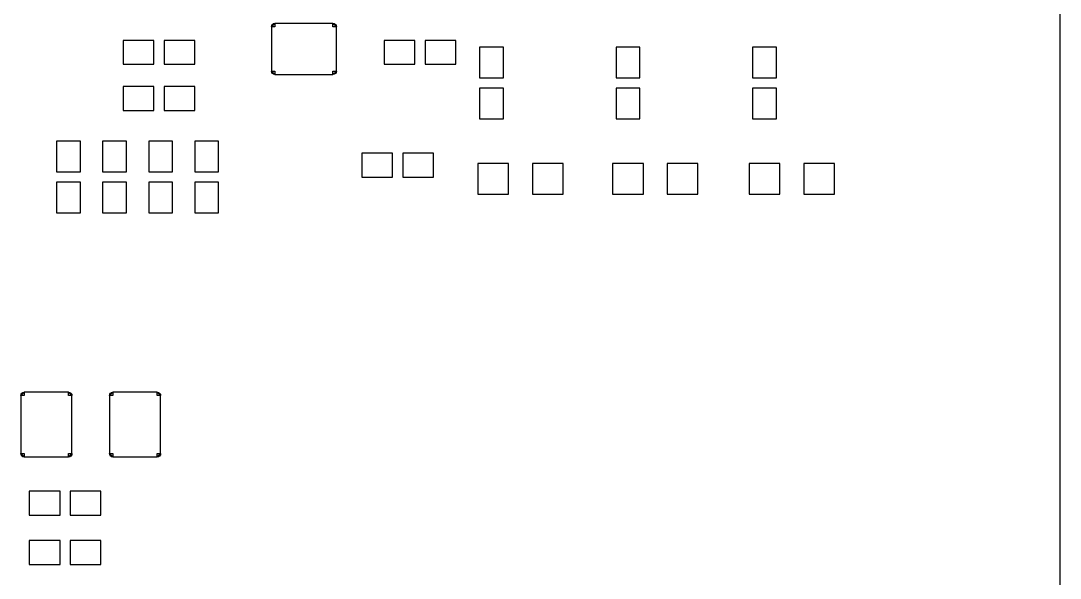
# Model space of a CAD drawing. Extents: x 22 to 190, y 82 to 214.
# Drawn here: x 88.83 to 119.28, y 173.78 to 190.1 of the extents above; entities that cross this region are included whole.
import ezdxf

# ---------------------------------------------------------------- set-up
doc = ezdxf.new("R2010")
doc.units = 0
doc.layers.add('Layer_1', color=7, linetype='CONTINUOUS')

msp = doc.modelspace()

# ---------------------------------------------------------------- linework, layer by layer
at = {"layer": 'Layer_1', "color": 7}
for points in [[(119.277964, 173.379896), (119.277964, 214.004213)], [(96.27707, 190.023673), (96.27707, 189.924658)], [(97.977631, 189.924658), (97.977631, 190.023673)], [(96.27707, 189.924658), (96.178112, 189.924658)], [(98.076616, 189.924658), (97.977631, 189.924658)], [(96.178112, 188.623165), (96.178112, 188.623165), (96.27707, 188.623165)], [(96.27707, 188.623165), (96.27707, 188.524123)], [(97.977631, 188.623165), (98.076616, 188.623165)], [(97.977631, 188.524123), (97.977631, 188.623165)], [(88.93352, 179.128746), (88.834535, 179.128746)], [(88.93352, 179.227761), (88.93352, 179.128746)], [(90.23437, 179.128746), (90.23437, 179.227761)], [(90.333355, 179.128746), (90.23437, 179.128746)], [(91.531187, 179.128746), (91.432202, 179.128746)], [(91.531187, 179.227761), (91.531187, 179.128746)], [(92.832037, 179.128746), (92.832037, 179.227761)], [(92.931021, 179.128746), (92.832037, 179.128746)], [(88.834535, 177.427336), (88.834535, 177.427336), (88.93352, 177.427336)], [(88.93352, 177.427336), (88.93352, 177.328321)], [(90.23437, 177.427336), (90.333355, 177.427336)], [(90.23437, 177.328321), (90.23437, 177.427336)], [(91.432202, 177.427336), (91.432202, 177.427336), (91.531187, 177.427336)], [(91.531187, 177.427336), (91.531187, 177.328321)], [(92.832037, 177.427336), (92.931021, 177.427336)], [(92.832037, 177.328321), (92.832037, 177.427336)]]:
    msp.add_lwpolyline(points, dxfattribs=at)
for points in [[(98.076616, 189.924658), (97.977631, 190.023673), (96.27707, 190.023673), (96.178112, 189.924658), (96.178112, 188.623165), (96.27707, 188.524123), (97.977631, 188.524123), (98.076616, 188.623165)], [(91.831913, 188.824002), (92.731283, 188.824002), (92.731283, 189.523744), (91.831913, 189.523744)], [(93.03076, 188.824238), (93.93013, 188.824238), (93.93013, 189.523744), (93.03076, 189.523744)], [(99.475175, 188.824002), (100.374571, 188.824002), (100.374571, 189.523744), (99.475175, 189.523744)], [(100.674283, 188.824002), (101.573678, 188.824002), (101.573678, 189.523482), (100.674283, 189.523482)], [(102.972238, 188.424085), (102.972238, 189.32393), (102.272841, 189.32393), (102.272841, 188.424085)], [(106.968724, 188.424085), (106.968724, 189.32393), (106.269328, 189.32393), (106.269328, 188.424085)], [(110.965211, 188.424085), (110.965211, 189.32393), (110.265814, 189.32393), (110.265814, 188.424085)], [(91.831913, 187.474496), (92.731283, 187.474496), (92.731283, 188.174265), (91.831913, 188.174265)], [(93.03076, 187.474759), (93.93013, 187.474759), (93.93013, 188.174265), (93.03076, 188.174265)], [(102.972238, 187.224913), (102.972238, 188.124495), (102.272841, 188.124495), (102.272841, 187.224913)], [(106.968724, 187.224913), (106.968724, 188.124495), (106.269328, 188.124495), (106.269328, 187.224913)], [(110.965211, 187.224913), (110.965211, 188.124495), (110.265814, 188.124495), (110.265814, 187.224913)], [(90.583067, 185.675095), (90.583067, 186.57494), (89.883644, 186.57494), (89.883644, 185.675095)], [(91.23249, 186.57494), (91.23249, 185.675095), (91.931887, 185.675095), (91.931887, 186.57494)], [(92.58131, 186.57494), (92.58131, 185.675095), (93.280733, 185.675095), (93.280733, 186.57494)], [(93.93013, 186.57494), (93.93013, 185.675095), (94.629553, 185.675095), (94.629553, 186.57494)], [(98.825778, 185.525287), (99.725148, 185.525287), (99.725148, 186.225055), (98.825778, 186.225055)], [(100.024859, 185.525287), (100.924255, 185.525287), (100.924255, 186.224793), (100.024859, 186.224793)], [(103.122211, 185.025358), (103.122211, 185.925203), (102.223075, 185.925203), (102.223075, 185.025358)], [(104.720769, 185.025358), (104.720769, 185.925203), (103.821373, 185.925203), (103.821373, 185.025358)], [(107.068724, 185.025358), (107.068724, 185.925203), (106.169328, 185.925203), (106.169328, 185.025358)], [(108.667022, 185.025358), (108.667022, 185.925203), (107.767886, 185.925203), (107.767886, 185.025358)], [(111.06521, 185.025358), (111.06521, 185.925203), (110.165815, 185.925203), (110.165815, 185.025358)], [(112.663508, 185.025358), (112.663508, 185.925203), (111.764373, 185.925203), (111.764373, 185.025358)], [(90.583067, 184.47566), (90.583067, 185.375505), (89.883644, 185.375505), (89.883644, 184.47566)], [(91.23249, 185.375242), (91.23249, 184.47566), (91.931887, 184.47566), (91.931887, 185.375242)], [(92.58131, 185.375505), (92.58131, 184.47566), (93.280733, 184.47566), (93.280733, 185.375505)], [(93.93013, 185.375505), (93.93013, 184.47566), (94.629553, 184.47566), (94.629553, 185.375505)], [(88.93352, 179.227761), (88.834535, 179.128746), (88.834535, 177.427336), (88.93352, 177.328321), (90.23437, 177.328321), (90.333355, 177.427336), (90.333355, 179.128746), (90.23437, 179.227761)], [(91.531187, 179.227761), (91.432202, 179.128746), (91.432202, 177.427336), (91.531187, 177.328321), (92.832037, 177.328321), (92.931021, 177.427336), (92.931021, 179.128746), (92.832037, 179.227761)], [(89.084508, 175.62922), (89.983643, 175.62922), (89.983643, 176.328962), (89.084508, 176.328962)], [(90.283615, 175.62922), (91.18275, 175.62922), (91.18275, 176.328962), (90.283615, 176.328962)], [(89.084247, 174.179676), (89.983643, 174.179676), (89.983643, 174.879445), (89.084247, 174.879445)], [(90.283355, 174.179676), (91.18275, 174.179676), (91.18275, 174.879445), (90.283355, 174.879445)]]:
    msp.add_lwpolyline(points, close=True, dxfattribs=at)
for points in [[(96.178112, 189.924658), (96.178112, 189.979334), (96.222411, 190.023673), (96.27707, 190.023673)], [(97.977631, 190.023673), (98.03229, 190.023673), (98.076616, 189.979334), (98.076616, 189.924658)], [(96.27707, 188.524123), (96.222411, 188.524123), (96.178112, 188.568462), (96.178112, 188.623165)], [(98.076616, 188.623165), (98.076616, 188.568462), (98.03229, 188.524123), (97.977631, 188.524123)], [(88.834535, 179.128746), (88.834535, 179.183422), (88.878835, 179.227761), (88.93352, 179.227761)], [(90.23437, 179.227761), (90.289029, 179.227761), (90.333355, 179.183422), (90.333355, 179.128746)], [(91.432202, 179.128746), (91.432202, 179.183422), (91.476528, 179.227761), (91.531187, 179.227761)], [(92.832037, 179.227761), (92.886696, 179.227761), (92.931021, 179.183422), (92.931021, 179.128746)], [(88.93352, 177.328321), (88.878835, 177.328321), (88.834535, 177.37266), (88.834535, 177.427336)], [(90.333355, 177.427336), (90.333355, 177.37266), (90.289029, 177.328321), (90.23437, 177.328321)], [(91.531187, 177.328321), (91.476528, 177.328321), (91.432202, 177.37266), (91.432202, 177.427336)], [(92.931021, 177.427336), (92.931021, 177.37266), (92.886696, 177.328321), (92.832037, 177.328321)]]:
    msp.add_open_spline(points, degree=3, dxfattribs=at)

doc.saveas('drawing.dxf')
